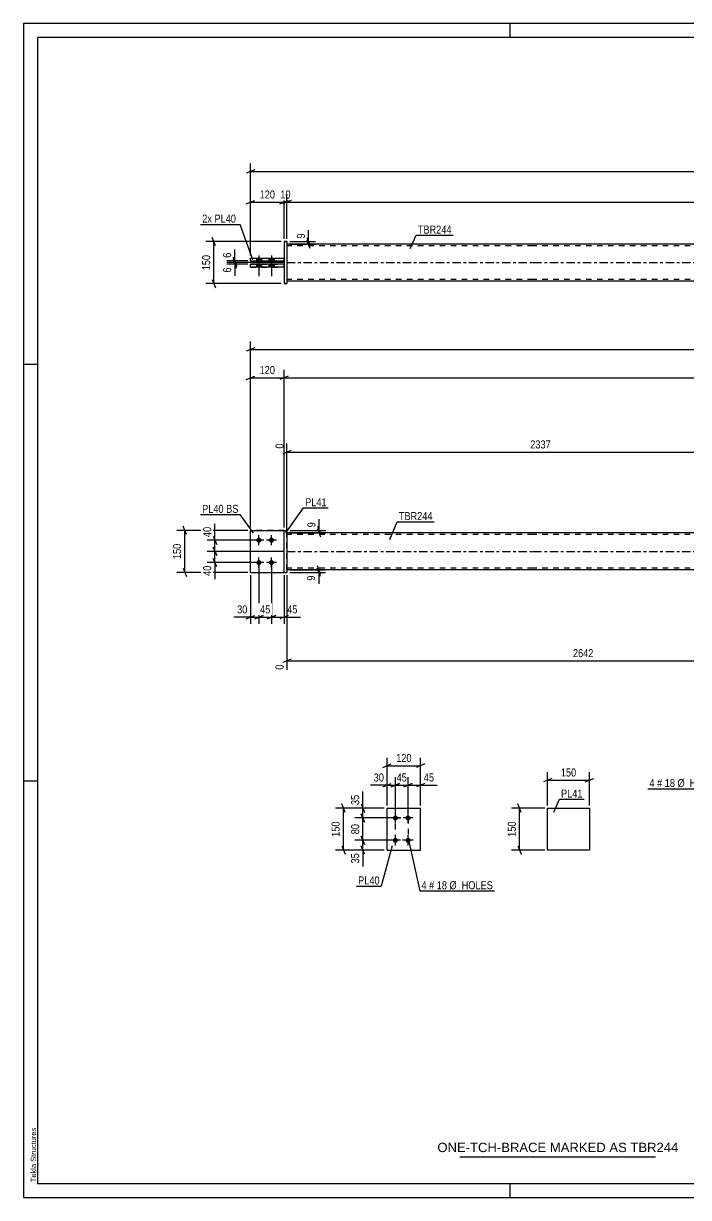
# Model space of a CAD drawing. Header units: millimetres. Extents: x 0 to 594, y 0 to 420.
# Drawn here: x 0 to 237.8, y 0 to 420 of the extents above; entities that cross this region are included whole.
import ezdxf

# ---------------------------------------------------------------- set-up
doc = ezdxf.new("R2010")
doc.units = ezdxf.units.MM
doc.linetypes.add('DXK_LINE_DOT2', pattern=[3.9198, 1.9599, -1.9599])
doc.linetypes.add('DXK_LINE_DOT3', pattern=[5.9187, 2.979, -0.9799, 0.9799, -0.9799])
doc.styles.add('Arial', font='ARIAL.TTF', dxfattribs={"height": 0.2})
doc.styles.add('Arial Narrow', font='ARIALN.TTF', dxfattribs={"height": 0.2})

# ---------------------------------------------------------------- blocks, each defined once
blk = doc.blocks.new('Unknown-581559406-1128')
at = {"color": 5, "linetype": 'Continuous'}
for p, q in [((594, 420), (0, 420)), ((0, 420), (0, 0)), ((174, 415), (174, 420)), ((589, 415), (5, 415)), ((5, 415), (5, 5)), ((5, 298), (0, 298)), ((5, 149), (0, 149)), ((5, 5), (589, 5)), ((174, 0), (174, 5)), ((0, 0), (594, 0))]:
    blk.add_line(p, q, dxfattribs=at)
at = {"color": 174, "linetype": 'Continuous', "style": 'Arial'}
blk.add_text('Tekla Structures', height=1.9102, rotation=90, dxfattribs=at).set_placement((4.5, 5.5))
blk = doc.blocks.new('Part-581559406-1555 - 1539')
at = {"color": 2, "linetype": 'Continuous'}
for p, q in [((130, 124.28), (130, 139.28)), ((130, 139.28), (142, 139.28)), ((142, 124.28), (142, 139.28)), ((130, 124.28), (130, 124.28)), ((130, 124.28), (142, 124.28)), ((142, 124.28), (142, 124.28))]:
    blk.add_line(p, q, dxfattribs=at)
at = {"color": 7, "linetype": 'DXK_LINE_DOT2'}
for p, q in [((130, 139.28), (142, 139.28)), ((130, 124.28), (130, 124.28)), ((130, 124.28), (142, 124.28)), ((142, 124.28), (142, 124.28))]:
    blk.add_line(p, q, dxfattribs=at)
blk = doc.blocks.new('Bolt-581559406-1560 - 1539')
at = {"linetype": 'Continuous'}
for points in [[(133, 134.88), (132.82, 134.9), (132.64, 134.96), (132.47, 135.05), (132.33, 135.18), (132.22, 135.33), (132.15, 135.5), (132.11, 135.69), (132.11, 135.88), (132.15, 136.06), (132.22, 136.23), (132.33, 136.38), (132.47, 136.51), (132.64, 136.6), (132.82, 136.66), (133, 136.68), (133.19, 136.66), (133.37, 136.6), (133.53, 136.51), (133.67, 136.38), (133.78, 136.23), (133.86, 136.06), (133.9, 135.88), (133.9, 135.69), (133.86, 135.5), (133.78, 135.33), (133.67, 135.18), (133.53, 135.05), (133.37, 134.96), (133.19, 134.9)], [(137.5, 134.88), (137.32, 134.9), (137.14, 134.96), (136.97, 135.05), (136.83, 135.18), (136.72, 135.33), (136.65, 135.5), (136.61, 135.69), (136.61, 135.88), (136.65, 136.06), (136.72, 136.23), (136.83, 136.38), (136.97, 136.51), (137.14, 136.6), (137.32, 136.66), (137.5, 136.68), (137.69, 136.66), (137.87, 136.6), (138.03, 136.51), (138.17, 136.38), (138.28, 136.23), (138.36, 136.06), (138.4, 135.88), (138.4, 135.69), (138.36, 135.5), (138.28, 135.33), (138.17, 135.18), (138.03, 135.05), (137.87, 134.96), (137.69, 134.9)], [(133, 126.88), (132.82, 126.9), (132.64, 126.96), (132.47, 127.05), (132.33, 127.18), (132.22, 127.33), (132.15, 127.5), (132.11, 127.69), (132.11, 127.88), (132.15, 128.06), (132.22, 128.23), (132.33, 128.38), (132.47, 128.51), (132.64, 128.6), (132.82, 128.66), (133, 128.68), (133.19, 128.66), (133.37, 128.6), (133.53, 128.51), (133.67, 128.38), (133.78, 128.23), (133.86, 128.06), (133.9, 127.88), (133.9, 127.69), (133.86, 127.5), (133.78, 127.33), (133.67, 127.18), (133.53, 127.05), (133.37, 126.96), (133.19, 126.9)], [(137.5, 126.88), (137.32, 126.9), (137.14, 126.96), (136.97, 127.05), (136.83, 127.18), (136.72, 127.33), (136.65, 127.5), (136.61, 127.69), (136.61, 127.88), (136.65, 128.06), (136.72, 128.23), (136.83, 128.38), (136.97, 128.51), (137.14, 128.6), (137.32, 128.66), (137.5, 128.68), (137.69, 128.66), (137.87, 128.6), (138.03, 128.51), (138.17, 128.38), (138.28, 128.23), (138.36, 128.06), (138.4, 127.88), (138.4, 127.69), (138.36, 127.5), (138.28, 127.33), (138.17, 127.18), (138.03, 127.05), (137.87, 126.96), (137.69, 126.9)]]:
    blk.add_hatch(color=1, dxfattribs=at).paths.add_polyline_path(points)
at = {"color": 1, "linetype": 'Continuous'}
for p, q in [((134.8, 135.78), (131.2, 135.78)), ((133, 133.98), (133, 137.58)), ((139.3, 135.78), (135.7, 135.78)), ((137.5, 133.98), (137.5, 137.58)), ((134.8, 127.78), (131.2, 127.78)), ((133, 125.98), (133, 129.58)), ((139.3, 127.78), (135.7, 127.78)), ((137.5, 125.98), (137.5, 129.58))]:
    blk.add_line(p, q, dxfattribs=at)
blk = doc.blocks.new('Bolt-581559406-1912 - 1907')
at = {"linetype": 'Continuous'}
for points in [[(84.17, 236.04), (84.36, 236.02), (84.54, 235.96), (84.7, 235.87), (84.84, 235.74), (84.95, 235.59), (85.03, 235.42), (85.06, 235.23), (85.06, 235.04), (85.03, 234.86), (84.95, 234.69), (84.84, 234.54), (84.7, 234.41), (84.54, 234.32), (84.36, 234.26), (84.17, 234.24), (83.98, 234.26), (83.8, 234.32), (83.64, 234.41), (83.5, 234.54), (83.39, 234.69), (83.31, 234.86), (83.27, 235.04), (83.27, 235.23), (83.31, 235.42), (83.39, 235.59), (83.5, 235.74), (83.64, 235.87), (83.8, 235.96), (83.98, 236.02)], [(88.67, 236.04), (88.86, 236.02), (89.04, 235.96), (89.2, 235.87), (89.34, 235.74), (89.45, 235.59), (89.53, 235.42), (89.56, 235.23), (89.56, 235.04), (89.53, 234.86), (89.45, 234.69), (89.34, 234.54), (89.2, 234.41), (89.04, 234.32), (88.86, 234.26), (88.67, 234.24), (88.48, 234.26), (88.3, 234.32), (88.14, 234.41), (88, 234.54), (87.89, 234.69), (87.81, 234.86), (87.77, 235.04), (87.77, 235.23), (87.81, 235.42), (87.89, 235.59), (88, 235.74), (88.14, 235.87), (88.3, 235.96), (88.48, 236.02)], [(84.17, 228.04), (84.36, 228.02), (84.54, 227.96), (84.7, 227.87), (84.84, 227.74), (84.95, 227.59), (85.03, 227.42), (85.06, 227.23), (85.06, 227.04), (85.03, 226.86), (84.95, 226.69), (84.84, 226.54), (84.7, 226.41), (84.54, 226.32), (84.36, 226.26), (84.17, 226.24), (83.98, 226.26), (83.8, 226.32), (83.64, 226.41), (83.5, 226.54), (83.39, 226.69), (83.31, 226.86), (83.27, 227.04), (83.27, 227.23), (83.31, 227.42), (83.39, 227.59), (83.5, 227.74), (83.64, 227.87), (83.8, 227.96), (83.98, 228.02)], [(88.67, 228.04), (88.86, 228.02), (89.04, 227.96), (89.2, 227.87), (89.34, 227.74), (89.45, 227.59), (89.53, 227.42), (89.56, 227.23), (89.56, 227.04), (89.53, 226.86), (89.45, 226.69), (89.34, 226.54), (89.2, 226.41), (89.04, 226.32), (88.86, 226.26), (88.67, 226.24), (88.48, 226.26), (88.3, 226.32), (88.14, 226.41), (88, 226.54), (87.89, 226.69), (87.81, 226.86), (87.77, 227.04), (87.77, 227.23), (87.81, 227.42), (87.89, 227.59), (88, 227.74), (88.14, 227.87), (88.3, 227.96), (88.48, 228.02)]]:
    blk.add_hatch(color=1, dxfattribs=at).paths.add_polyline_path(points)
at = {"color": 1, "linetype": 'Continuous'}
for p, q in [((84.17, 233.34), (84.17, 236.94)), ((88.67, 233.34), (88.67, 236.94)), ((85.97, 235.14), (82.37, 235.14)), ((90.47, 235.14), (86.87, 235.14)), ((85.97, 227.14), (82.37, 227.14)), ((84.17, 225.34), (84.17, 228.94)), ((90.47, 227.14), (86.87, 227.14)), ((88.67, 225.34), (88.67, 228.94))]:
    blk.add_line(p, q, dxfattribs=at)
blk = doc.blocks.new('Part-581559406-1923 - 1907')
at = {"color": 2, "linetype": 'Continuous'}
for p, q in [((93.17, 238.64), (94.17, 238.64)), ((93.17, 223.64), (93.17, 238.64)), ((94.17, 238.64), (94.17, 238.64)), ((94.17, 238.64), (94.17, 223.64)), ((93.17, 223.64), (94.17, 223.64))]:
    blk.add_line(p, q, dxfattribs=at)
at = {"color": 7, "linetype": 'DXK_LINE_DOT2'}
for p, q in [((93.17, 238.64), (94.17, 238.64)), ((93.17, 223.64), (94.17, 223.64))]:
    blk.add_line(p, q, dxfattribs=at)
blk = doc.blocks.new('Part-581559406-1928 - 1907')
at = {"color": 7, "linetype": 'DXK_LINE_DOT2'}
for p, q in [((81.17, 223.64), (81.17, 238.64)), ((81.17, 238.64), (93.17, 238.64)), ((93.17, 238.64), (81.17, 238.64)), ((93.17, 223.64), (93.17, 238.64)), ((81.17, 223.64), (81.17, 223.64)), ((81.17, 223.64), (93.17, 223.64)), ((81.17, 223.64), (93.17, 223.64)), ((93.17, 223.64), (93.17, 223.64))]:
    blk.add_line(p, q, dxfattribs=at)
blk = doc.blocks.new('Part-581559406-1933 - 1907')
at = {"color": 2, "linetype": 'Continuous'}
for p, q in [((81.17, 223.64), (81.17, 238.64)), ((81.17, 238.64), (93.17, 238.64)), ((81.17, 223.64), (81.17, 223.64)), ((81.17, 223.64), (93.17, 223.64))]:
    blk.add_line(p, q, dxfattribs=at)
at = {"color": 7, "linetype": 'DXK_LINE_DOT2'}
for p, q in [((93.17, 238.64), (81.17, 238.64)), ((93.17, 223.64), (93.17, 238.64)), ((81.17, 223.64), (93.17, 223.64)), ((93.17, 223.64), (93.17, 223.64))]:
    blk.add_line(p, q, dxfattribs=at)
blk = doc.blocks.new('Part-581559406-1943 - 1907')
at = {"linetype": 'Continuous'}
blk.add_hatch(color=2, dxfattribs=at).paths.add_polyline_path([(496.4, 224.54), (495.6, 225.94), (497.2, 225.94)])
at = {"color": 2, "linetype": 'Continuous'}
for p, q in [((182.17, 237.74), (94.17, 237.74)), ((438.3, 237.74), (182.27, 237.74)), ((526.4, 237.74), (438.4, 237.74)), ((182.17, 224.54), (94.17, 224.54)), ((438.3, 224.54), (182.27, 224.54)), ((526.4, 224.54), (438.4, 224.54)), ((496.4, 224.54), (495.6, 225.94)), ((495.6, 225.94), (497.2, 225.94)), ((497.2, 225.94), (496.4, 224.54))]:
    blk.add_line(p, q, dxfattribs=at)
at = {"color": 7, "linetype": 'DXK_LINE_DOT2'}
for p, q in [((94.17, 224.54), (94.17, 237.74)), ((182.17, 237.14), (94.17, 237.14)), ((438.3, 237.14), (182.27, 237.14)), ((281.67, 237.74), (281.67, 237.14)), ((317, 237.74), (317, 237.14)), ((526.4, 237.14), (438.4, 237.14)), ((526.4, 237.74), (526.4, 224.54)), ((182.17, 225.14), (94.17, 225.14)), ((438.3, 225.14), (182.27, 225.14)), ((303.57, 224.54), (303.57, 225.14)), ((338.89, 224.54), (338.89, 225.14)), ((526.4, 225.14), (438.4, 225.14))]:
    blk.add_line(p, q, dxfattribs=at)
at = {"color": 7, "linetype": 'DXK_LINE_DOT3'}
for p, q in [((94.17, 231.14), (182.17, 231.14)), ((182.27, 231.14), (438.3, 231.14)), ((438.4, 231.14), (526.4, 231.14))]:
    blk.add_line(p, q, dxfattribs=at)
at = {"color": 2, "linetype": 'Continuous'}
blk.add_circle((496.4, 225.44), 1, dxfattribs=at)
blk = doc.blocks.new('Bolt-581559406-2355 - 2348')
at = {"linetype": 'Continuous'}
for points in [[(83.27, 335.05), (85.07, 335.05), (85.07, 336.05), (83.27, 336.05)], [(83.27, 335.05), (85.07, 335.05), (85.07, 336.05), (83.27, 336.05)], [(87.77, 335.05), (89.57, 335.05), (89.57, 336.05), (87.77, 336.05)], [(87.77, 335.05), (89.57, 335.05), (89.57, 336.05), (87.77, 336.05)], [(83.27, 332.85), (85.07, 332.85), (85.07, 333.85), (83.27, 333.85)], [(83.27, 332.85), (85.07, 332.85), (85.07, 333.85), (83.27, 333.85)], [(87.77, 332.85), (89.57, 332.85), (89.57, 333.85), (87.77, 333.85)], [(87.77, 332.85), (89.57, 332.85), (89.57, 333.85), (87.77, 333.85)]]:
    blk.add_hatch(color=1, dxfattribs=at).paths.add_polyline_path(points)
at = {"color": 1, "linetype": 'Continuous'}
for p, q in [((83.27, 336.05), (83.27, 335.05)), ((83.27, 336.05), (83.27, 335.05)), ((84.17, 337.05), (84.17, 329.55)), ((84.17, 337.05), (84.17, 329.55)), ((85.07, 336.05), (85.07, 335.05)), ((85.07, 336.05), (85.07, 335.05)), ((87.77, 336.05), (87.77, 335.05)), ((87.77, 336.05), (87.77, 335.05)), ((88.67, 337.05), (88.67, 329.55)), ((88.67, 337.05), (88.67, 329.55)), ((89.57, 336.05), (89.57, 335.05)), ((89.57, 336.05), (89.57, 335.05)), ((83.27, 333.85), (83.27, 332.85)), ((83.27, 333.85), (83.27, 332.85)), ((85.07, 333.85), (85.07, 332.85)), ((85.07, 333.85), (85.07, 332.85)), ((87.77, 333.85), (87.77, 332.85)), ((87.77, 333.85), (87.77, 332.85)), ((89.57, 333.85), (89.57, 332.85)), ((89.57, 333.85), (89.57, 332.85))]:
    blk.add_line(p, q, dxfattribs=at)
blk = doc.blocks.new('Part-581559406-2362 - 2348')
at = {"color": 2, "linetype": 'Continuous'}
for p, q in [((81.17, 335.05), (81.17, 336.05)), ((81.17, 336.05), (93.17, 336.05)), ((93.17, 335.05), (93.17, 336.05)), ((81.17, 335.05), (81.17, 335.05)), ((81.17, 335.05), (93.17, 335.05)), ((93.17, 335.05), (93.17, 335.05))]:
    blk.add_line(p, q, dxfattribs=at)
at = {"color": 7, "linetype": 'DXK_LINE_DOT2'}
for p, q in [((81.17, 336.05), (81.17, 336.05)), ((81.17, 336.05), (93.17, 336.05)), ((93.17, 336.05), (93.17, 336.05)), ((81.17, 335.05), (93.17, 335.05))]:
    blk.add_line(p, q, dxfattribs=at)
blk = doc.blocks.new('Part-581559406-2357 - 2348')
at = {"color": 2, "linetype": 'Continuous'}
for p, q in [((93.17, 341.95), (94.17, 341.95)), ((93.17, 341.95), (93.17, 326.95)), ((94.17, 341.95), (94.17, 341.95)), ((94.17, 341.95), (94.17, 326.95)), ((94.17, 326.95), (93.17, 326.95)), ((93.17, 326.95), (93.17, 326.95))]:
    blk.add_line(p, q, dxfattribs=at)
at = {"color": 7, "linetype": 'DXK_LINE_DOT2'}
for p, q in [((94.17, 341.95), (93.17, 341.95)), ((94.17, 341.95), (94.17, 341.95)), ((93.17, 326.95), (94.17, 326.95))]:
    blk.add_line(p, q, dxfattribs=at)
blk = doc.blocks.new('Part-581559406-2367 - 2348')
at = {"color": 2, "linetype": 'Continuous'}
for p, q in [((81.17, 332.85), (81.17, 333.85)), ((93.17, 333.85), (81.17, 333.85)), ((81.17, 332.85), (81.17, 332.85)), ((93.17, 332.85), (81.17, 332.85)), ((93.17, 332.85), (93.17, 333.85)), ((93.17, 332.85), (93.17, 332.85))]:
    blk.add_line(p, q, dxfattribs=at)
at = {"color": 7, "linetype": 'DXK_LINE_DOT2'}
for p, q in [((81.17, 333.85), (93.17, 333.85)), ((81.17, 332.85), (93.17, 332.85))]:
    blk.add_line(p, q, dxfattribs=at)
blk = doc.blocks.new('Part-581559406-2387 - 2348')
at = {"linetype": 'Continuous'}
blk.add_hatch(color=2, dxfattribs=at).paths.add_polyline_path([(496.4, 334.45), (495.6, 335.85), (497.2, 335.85)])
at = {"color": 2, "linetype": 'Continuous'}
for p, q in [((182.17, 341.05), (94.17, 341.05)), ((438.3, 341.05), (182.27, 341.05)), ((526.4, 341.05), (438.4, 341.05)), ((281.67, 335.15), (317, 335.15)), ((281.67, 335.15), (281.67, 335.05)), ((281.67, 333.85), (281.67, 333.75)), ((281.67, 333.75), (281.67, 333.75)), ((317, 333.75), (281.67, 333.75)), ((303.57, 335.15), (303.57, 335.05)), ((303.57, 333.75), (303.57, 333.85)), ((317, 335.15), (317, 333.75)), ((496.4, 334.45), (495.6, 335.85)), ((495.6, 335.85), (497.2, 335.85)), ((497.2, 335.85), (496.4, 334.45)), ((182.17, 327.85), (94.17, 327.85)), ((438.3, 327.85), (182.27, 327.85)), ((526.4, 327.85), (438.4, 327.85))]:
    blk.add_line(p, q, dxfattribs=at)
at = {"color": 7, "linetype": 'DXK_LINE_DOT2'}
for p, q in [((94.17, 341.05), (94.17, 327.85)), ((182.17, 340.45), (94.17, 340.45)), ((438.3, 340.45), (182.27, 340.45)), ((526.4, 340.45), (438.4, 340.45)), ((526.4, 327.85), (526.4, 341.05)), ((281.67, 335.15), (317, 335.15)), ((281.67, 333.75), (281.67, 335.05)), ((281.67, 333.75), (317, 333.75)), ((303.57, 335.15), (303.57, 335.15)), ((303.57, 335.15), (303.57, 335.15)), ((303.57, 335.15), (338.89, 335.15)), ((303.57, 335.15), (338.89, 335.15)), ((303.57, 335.05), (303.57, 333.75)), ((338.89, 333.75), (303.57, 333.75)), ((303.57, 333.75), (303.57, 333.75)), ((303.57, 333.75), (338.89, 333.75)), ((338.89, 335.15), (338.89, 333.75)), ((182.17, 328.45), (94.17, 328.45)), ((438.3, 328.45), (182.27, 328.45)), ((526.4, 328.45), (438.4, 328.45))]:
    blk.add_line(p, q, dxfattribs=at)
at = {"color": 7, "linetype": 'DXK_LINE_DOT3'}
for p, q in [((94.17, 334.45), (182.17, 334.45)), ((182.27, 334.45), (438.3, 334.45)), ((438.4, 334.45), (526.4, 334.45))]:
    blk.add_line(p, q, dxfattribs=at)
at = {"color": 2, "linetype": 'Continuous'}
blk.add_circle((496.4, 335.35), 1, dxfattribs=at)
blk = doc.blocks.new('Part-581559406-1515 - 1499')
at = {"color": 2, "linetype": 'Continuous'}
for p, q in [((187.37, 139.28), (202.37, 139.28)), ((187.37, 124.28), (187.37, 139.28)), ((202.37, 139.28), (202.37, 124.28)), ((202.37, 124.28), (187.37, 124.28))]:
    blk.add_line(p, q, dxfattribs=at)
blk = doc.blocks.new('Rectangle-581559406-1675 - 1539')
at = {"color": 1, "linetype": 'DXK_LINE_DOT2'}
blk.add_lwpolyline([(133, 135.78), (137.5, 135.78), (137.5, 127.78), (133, 127.78), (133, 135.78)], close=True, dxfattribs=at)
blk = doc.blocks.new('StraightDimension-581559406-1562 - 1539')
at = {"color": 7, "linetype": 'Continuous'}
for p, q in [((130, 140.28), (130, 157.34)), ((142, 140.28), (142, 157.34)), ((128.5, 153.89), (131.5, 155.09)), ((130, 154.49), (142, 154.49)), ((143.5, 155.09), (140.5, 153.89))]:
    blk.add_line(p, q, dxfattribs=at)
at = {"color": 0}
blk.add_wipeout([(139.34, 155.24), (139.34, 159.44), (132.66, 159.44), (132.66, 155.24)], dxfattribs=at)
at = {"color": 3, "style": 'Arial Narrow'}
blk.add_text('120', height=2.863, dxfattribs=at).set_placement((133.26, 155.84))
blk = doc.blocks.new('StraightDimension-581559406-1662 - 1539')
at = {"color": 7, "linetype": 'Continuous'}
for p, q in [((132, 127.78), (118.52, 127.78)), ((120.77, 129.28), (121.97, 126.28)), ((121.37, 124.28), (121.37, 127.78)), ((129, 124.28), (118.52, 124.28)), ((121.97, 122.78), (120.77, 125.78))]:
    blk.add_line(p, q, dxfattribs=at)
at = {"color": 0}
blk.add_wipeout([(120.62, 123.76), (116.42, 123.76), (116.42, 118.9), (120.62, 118.9)], dxfattribs=at)
at = {"color": 7, "linetype": 'Continuous'}
blk.add_line((121.37, 124.28), (121.37, 118.38), dxfattribs=at)
blk.add_line((121.37, 124.28), (121.37, 118.38), dxfattribs=at)
at = {"color": 3, "style": 'Arial Narrow'}
blk.add_text('35', height=2.863, rotation=90.0002, dxfattribs=at).set_placement((120.02, 119.5))
blk = doc.blocks.new('StraightDimension-581559406-1598 - 1539')
at = {"color": 7, "linetype": 'Continuous'}
for p, q in [((131.5, 146.89), (134.5, 148.09)), ((133, 136.78), (133, 150.34)), ((133, 147.49), (137.5, 147.49)), ((139, 148.09), (136, 146.89)), ((137.5, 136.78), (137.5, 150.34))]:
    blk.add_line(p, q, dxfattribs=at)
at = {"color": 0}
blk.add_wipeout([(137.68, 148.24), (137.68, 152.44), (132.82, 152.44), (132.82, 148.24)], dxfattribs=at)
at = {"color": 3, "style": 'Arial Narrow'}
blk.add_text('45', height=2.863, dxfattribs=at).set_placement((133.42, 148.84))
blk = doc.blocks.new('StraightDimension-581559406-1582 - 1539')
at = {"color": 7, "linetype": 'Continuous'}
for p, q in [((136, 146.89), (139, 148.09)), ((137.5, 136.78), (137.5, 150.34)), ((137.5, 147.49), (142, 147.49)), ((143.5, 148.09), (140.5, 146.89)), ((142, 140.28), (142, 150.34))]:
    blk.add_line(p, q, dxfattribs=at)
at = {"color": 0}
blk.add_wipeout([(147.38, 148.24), (147.38, 152.44), (142.53, 152.44), (142.53, 148.24)], dxfattribs=at)
at = {"color": 7, "linetype": 'Continuous'}
blk.add_line((142, 147.49), (147.91, 147.49), dxfattribs=at)
blk.add_line((142, 147.49), (147.91, 147.49), dxfattribs=at)
at = {"color": 3, "style": 'Arial Narrow'}
blk.add_text('45', height=2.863, dxfattribs=at).set_placement((143.13, 148.84))
blk = doc.blocks.new('StraightDimension-581559406-1608 - 1539')
at = {"color": 7, "linetype": 'Continuous'}
for p, q in [((128.5, 146.89), (131.5, 148.09)), ((130, 140.28), (130, 150.34)), ((130, 147.49), (133, 147.49)), ((134.5, 148.09), (131.5, 146.89)), ((133, 136.78), (133, 150.34))]:
    blk.add_line(p, q, dxfattribs=at)
at = {"color": 0}
blk.add_wipeout([(129.48, 148.24), (129.48, 152.44), (124.62, 152.44), (124.62, 148.24)], dxfattribs=at)
at = {"color": 7, "linetype": 'Continuous'}
blk.add_line((130, 147.49), (124.1, 147.49), dxfattribs=at)
blk.add_line((130, 147.49), (124.1, 147.49), dxfattribs=at)
at = {"color": 3, "style": 'Arial Narrow'}
blk.add_text('30', height=2.863, dxfattribs=at).set_placement((125.22, 148.84))
blk = doc.blocks.new('StraightDimension-581559406-1622 - 1539')
at = {"color": 7, "linetype": 'Continuous'}
for p, q in [((129, 139.28), (111.52, 139.28)), ((114.97, 137.78), (113.77, 140.78)), ((114.37, 124.28), (114.37, 139.28)), ((129, 124.28), (111.52, 124.28)), ((113.77, 125.78), (114.97, 122.78))]:
    blk.add_line(p, q, dxfattribs=at)
at = {"color": 0}
blk.add_wipeout([(113.62, 135.12), (109.42, 135.12), (109.42, 128.44), (113.62, 128.44)], dxfattribs=at)
at = {"color": 3, "style": 'Arial Narrow'}
blk.add_text('150', height=2.863, rotation=90.0002, dxfattribs=at).set_placement((113.02, 129.04))
blk = doc.blocks.new('StraightDimension-581559406-1639 - 1539')
at = {"color": 7, "linetype": 'Continuous'}
for p, q in [((129, 139.28), (118.52, 139.28)), ((120.77, 140.78), (121.97, 137.78)), ((121.37, 135.78), (121.37, 139.28)), ((132, 135.78), (118.52, 135.78)), ((121.97, 134.28), (120.77, 137.28))]:
    blk.add_line(p, q, dxfattribs=at)
at = {"color": 0}
blk.add_wipeout([(120.62, 144.66), (116.42, 144.66), (116.42, 139.81), (120.62, 139.81)], dxfattribs=at)
at = {"color": 7, "linetype": 'Continuous'}
blk.add_line((121.37, 139.28), (121.37, 145.19), dxfattribs=at)
blk.add_line((121.37, 139.28), (121.37, 145.19), dxfattribs=at)
at = {"color": 3, "style": 'Arial Narrow'}
blk.add_text('35', height=2.863, rotation=90.0002, dxfattribs=at).set_placement((120.02, 140.41))
blk = doc.blocks.new('StraightDimension-581559406-1652 - 1539')
at = {"color": 7, "linetype": 'Continuous'}
for p, q in [((132, 135.78), (118.52, 135.78)), ((120.77, 137.28), (121.97, 134.28)), ((121.37, 127.78), (121.37, 135.78)), ((132, 127.78), (118.52, 127.78)), ((121.97, 126.28), (120.77, 129.28))]:
    blk.add_line(p, q, dxfattribs=at)
at = {"color": 0}
blk.add_wipeout([(120.62, 134.21), (116.42, 134.21), (116.42, 129.35), (120.62, 129.35)], dxfattribs=at)
at = {"color": 3, "style": 'Arial Narrow'}
blk.add_text('80', height=2.863, rotation=90.0002, dxfattribs=at).set_placement((120.02, 129.95))
blk = doc.blocks.new('StraightDimension-581559406-2163 - 1907')
at = {"color": 7, "linetype": 'Continuous'}
for p, q in [((105.13, 240.14), (106.33, 237.14)), ((95.17, 238.64), (108.13, 238.64)), ((95.17, 237.74), (108.13, 237.74)), ((106.33, 236.24), (105.13, 239.24)), ((105.73, 237.74), (105.73, 238.64))]:
    blk.add_line(p, q, dxfattribs=at)
at = {"color": 0}
blk.add_wipeout([(104.98, 242.19), (100.78, 242.19), (100.78, 239.16), (104.98, 239.16)], dxfattribs=at)
at = {"color": 7, "linetype": 'Continuous'}
blk.add_line((105.73, 238.64), (105.73, 242.72), dxfattribs=at)
blk.add_line((105.73, 238.64), (105.73, 242.72), dxfattribs=at)
at = {"color": 3, "style": 'Arial Narrow'}
blk.add_text('9', height=2.86, rotation=90.0002, dxfattribs=at).set_placement((104.38, 239.76))
blk = doc.blocks.new('StraightDimension-581559406-2239 - 1907')
at = {"color": 7, "linetype": 'Continuous'}
for p, q in [((88.67, 226.14), (88.67, 205.22)), ((93.17, 222.64), (93.17, 205.22)), ((87.17, 207.02), (90.17, 208.22)), ((88.67, 207.62), (93.17, 207.62)), ((94.67, 208.22), (91.67, 207.02))]:
    blk.add_line(p, q, dxfattribs=at)
at = {"color": 0}
blk.add_wipeout([(98.55, 208.37), (98.55, 212.57), (93.69, 212.57), (93.69, 208.37)], dxfattribs=at)
at = {"color": 7, "linetype": 'Continuous'}
blk.add_line((93.17, 207.62), (99.08, 207.62), dxfattribs=at)
blk.add_line((93.17, 207.62), (99.08, 207.62), dxfattribs=at)
at = {"color": 3, "style": 'Arial Narrow'}
blk.add_text('45', height=2.863, dxfattribs=at).set_placement((94.29, 208.97))
blk = doc.blocks.new('StraightDimension-581559406-2253 - 1907')
at = {"color": 7, "linetype": 'Continuous'}
for p, q in [((275.55, 247.51), (275.55, 275.24)), ((94.17, 238.74), (94.17, 269.76)), ((95.67, 267.23), (92.67, 266.03)), ((94.17, 266.63), (275.55, 266.63)), ((274.05, 266.03), (277.05, 267.23))]:
    blk.add_line(p, q, dxfattribs=at)
at = {"color": 0, "linetype": 'Continuous'}
for points in [[(274.95, 275.84), (270.75, 275.84), (270.75, 267.33), (274.95, 267.33)], [(93.57, 270.36), (89.37, 270.36), (89.37, 267.33), (93.57, 267.33)]]:
    blk.add_wipeout(points, dxfattribs=at)
at = {"color": 0}
blk.add_wipeout([(189.12, 267.38), (189.12, 271.58), (180.6, 271.58), (180.6, 267.38)], dxfattribs=at)
at = {"color": 3, "linetype": 'Continuous', "style": 'Arial Narrow'}
for s, height, p in [('2337', 2.863, (274.35, 267.93)), ('0', 2.86, (92.97, 267.93))]:
    blk.add_text(s, height=height, rotation=90.0002, dxfattribs=at).set_placement(p)
at = {"color": 3, "style": 'Arial Narrow'}
blk.add_text('2337', height=2.863, dxfattribs=at).set_placement((181.2, 267.98))
blk = doc.blocks.new('StraightDimension-581559406-1990 - 1907')
at = {"color": 7, "linetype": 'Continuous'}
for p, q in [((93.17, 239.64), (93.17, 296.07)), ((526.4, 239.64), (526.4, 296.07)), ((94.67, 293.82), (91.67, 292.62)), ((93.17, 293.22), (526.4, 293.22)), ((524.9, 292.62), (527.9, 293.82))]:
    blk.add_line(p, q, dxfattribs=at)
at = {"color": 0}
blk.add_wipeout([(314.04, 293.97), (314.04, 298.17), (305.53, 298.17), (305.53, 293.97)], dxfattribs=at)
at = {"color": 3, "style": 'Arial Narrow'}
blk.add_text('4874', height=2.863, dxfattribs=at).set_placement((306.13, 294.57))
blk = doc.blocks.new('StraightDimension-581559406-2001 - 1907')
at = {"color": 7, "linetype": 'Continuous'}
for p, q in [((81.17, 239.64), (81.17, 296.07)), ((93.17, 239.64), (93.17, 296.07)), ((79.67, 292.62), (82.67, 293.82)), ((81.17, 293.22), (93.17, 293.22)), ((94.67, 293.82), (91.67, 292.62))]:
    blk.add_line(p, q, dxfattribs=at)
at = {"color": 0}
blk.add_wipeout([(90.51, 293.97), (90.51, 298.17), (83.83, 298.17), (83.83, 293.97)], dxfattribs=at)
at = {"color": 3, "style": 'Arial Narrow'}
blk.add_text('120', height=2.863, dxfattribs=at).set_placement((84.43, 294.57))
blk = doc.blocks.new('StraightDimension-581559406-2073 - 1907')
at = {"color": 7, "linetype": 'Continuous'}
for p, q in [((58.27, 237.14), (57.07, 240.14)), ((80.17, 238.64), (54.82, 238.64)), ((57.67, 223.64), (57.67, 238.64)), ((80.17, 223.64), (54.82, 223.64)), ((57.07, 225.14), (58.27, 222.14))]:
    blk.add_line(p, q, dxfattribs=at)
at = {"color": 0}
blk.add_wipeout([(56.92, 234.48), (52.72, 234.48), (52.72, 227.8), (56.92, 227.8)], dxfattribs=at)
at = {"color": 3, "style": 'Arial Narrow'}
blk.add_text('150', height=2.863, rotation=90.0002, dxfattribs=at).set_placement((56.32, 228.4))
blk = doc.blocks.new('StraightDimension-581559406-2215 - 1907')
at = {"color": 7, "linetype": 'Continuous'}
for p, q in [((94.17, 222.64), (94.17, 188.83)), ((306.04, 222.77), (306.04, 183.35)), ((95.67, 192.56), (92.67, 191.36)), ((94.17, 191.96), (306.04, 191.96)), ((304.54, 191.36), (307.54, 192.56))]:
    blk.add_line(p, q, dxfattribs=at)
at = {"color": 0}
blk.add_wipeout([(204.36, 192.71), (204.36, 196.91), (195.85, 196.91), (195.85, 192.71)], dxfattribs=at)
at = {"color": 0, "linetype": 'Continuous'}
for points in [[(93.57, 191.26), (89.37, 191.26), (89.37, 188.23), (93.57, 188.23)], [(305.44, 191.26), (301.24, 191.26), (301.24, 182.75), (305.44, 182.75)]]:
    blk.add_wipeout(points, dxfattribs=at)
at = {"color": 3, "style": 'Arial Narrow'}
blk.add_text('2642', height=2.863, dxfattribs=at).set_placement((196.45, 193.31))
at = {"color": 3, "linetype": 'Continuous', "style": 'Arial Narrow'}
for s, height, p in [('0', 2.86, (92.97, 188.83)), ('2642', 2.863, (304.84, 183.35))]:
    blk.add_text(s, height=height, rotation=90.0002, dxfattribs=at).set_placement(p)
blk = doc.blocks.new('StraightDimension-581559406-2304 - 1907')
at = {"color": 7, "linetype": 'Continuous'}
for p, q in [((82.67, 303.99), (79.67, 302.79)), ((81.17, 239.64), (81.17, 306.24)), ((81.17, 303.39), (539.4, 303.39)), ((537.9, 302.79), (540.9, 303.99)), ((539.4, 239.64), (539.4, 306.24))]:
    blk.add_line(p, q, dxfattribs=at)
at = {"color": 0}
blk.add_wipeout([(314.54, 304.14), (314.54, 308.34), (306.03, 308.34), (306.03, 304.14)], dxfattribs=at)
at = {"color": 3, "style": 'Arial Narrow'}
blk.add_text('5124', height=2.863, dxfattribs=at).set_placement((306.63, 304.74))
blk = doc.blocks.new('StraightDimension-581559406-2136 - 1907')
at = {"color": 7, "linetype": 'Continuous'}
for p, q in [((67.87, 236.64), (69.07, 233.64)), ((83.17, 235.14), (65.62, 235.14)), ((93.17, 231.14), (65.62, 231.14)), ((69.07, 229.64), (67.87, 232.64)), ((68.47, 231.14), (68.47, 235.14))]:
    blk.add_line(p, q, dxfattribs=at)
at = {"color": 0}
blk.add_wipeout([(67.72, 240.52), (63.52, 240.52), (63.52, 235.66), (67.72, 235.66)], dxfattribs=at)
at = {"color": 7, "linetype": 'Continuous'}
blk.add_line((68.47, 235.14), (68.47, 241.04), dxfattribs=at)
blk.add_line((68.47, 235.14), (68.47, 241.04), dxfattribs=at)
at = {"color": 3, "style": 'Arial Narrow'}
blk.add_text('40', height=2.863, rotation=90.0002, dxfattribs=at).set_placement((67.12, 236.26))
blk = doc.blocks.new('StraightDimension-581559406-2149 - 1907')
at = {"color": 7, "linetype": 'Continuous'}
for p, q in [((93.17, 231.14), (65.62, 231.14)), ((67.87, 232.64), (69.07, 229.64)), ((68.47, 227.14), (68.47, 231.14)), ((83.17, 227.14), (65.62, 227.14)), ((69.07, 225.64), (67.87, 228.64))]:
    blk.add_line(p, q, dxfattribs=at)
at = {"color": 0}
blk.add_wipeout([(67.72, 226.61), (63.52, 226.61), (63.52, 221.76), (67.72, 221.76)], dxfattribs=at)
at = {"color": 7, "linetype": 'Continuous'}
blk.add_line((68.47, 227.14), (68.47, 221.23), dxfattribs=at)
blk.add_line((68.47, 227.14), (68.47, 221.23), dxfattribs=at)
at = {"color": 3, "style": 'Arial Narrow'}
blk.add_text('40', height=2.863, rotation=90.0002, dxfattribs=at).set_placement((67.12, 222.36))
blk = doc.blocks.new('StraightDimension-581559406-2172 - 1907')
at = {"color": 7, "linetype": 'Continuous'}
for p, q in [((95.17, 224.54), (107.97, 224.54)), ((95.17, 223.64), (107.97, 223.64)), ((104.97, 226.04), (106.17, 223.04)), ((106.17, 222.14), (104.97, 225.14)), ((105.57, 223.64), (105.57, 224.54))]:
    blk.add_line(p, q, dxfattribs=at)
at = {"color": 0}
blk.add_wipeout([(104.82, 223.11), (100.62, 223.11), (100.62, 220.08), (104.82, 220.08)], dxfattribs=at)
at = {"color": 7, "linetype": 'Continuous'}
blk.add_line((105.57, 223.64), (105.57, 219.56), dxfattribs=at)
blk.add_line((105.57, 223.64), (105.57, 219.56), dxfattribs=at)
at = {"color": 3, "style": 'Arial Narrow'}
blk.add_text('9', height=2.86, rotation=90.0002, dxfattribs=at).set_placement((104.22, 220.68))
blk = doc.blocks.new('StraightDimension-581559406-2222 - 1907')
at = {"color": 7, "linetype": 'Continuous'}
for p, q in [((81.17, 222.64), (81.17, 205.22)), ((84.17, 226.14), (84.17, 205.22)), ((79.67, 207.02), (82.67, 208.22)), ((81.17, 207.62), (84.17, 207.62)), ((85.67, 208.22), (82.67, 207.02))]:
    blk.add_line(p, q, dxfattribs=at)
at = {"color": 0}
blk.add_wipeout([(80.64, 208.37), (80.64, 212.57), (75.79, 212.57), (75.79, 208.37)], dxfattribs=at)
at = {"color": 7, "linetype": 'Continuous'}
blk.add_line((81.17, 207.62), (75.26, 207.62), dxfattribs=at)
blk.add_line((81.17, 207.62), (75.26, 207.62), dxfattribs=at)
at = {"color": 3, "style": 'Arial Narrow'}
blk.add_text('30', height=2.863, dxfattribs=at).set_placement((76.39, 208.97))
blk = doc.blocks.new('StraightDimension-581559406-2232 - 1907')
at = {"color": 7, "linetype": 'Continuous'}
for p, q in [((84.17, 226.14), (84.17, 205.22)), ((88.67, 226.14), (88.67, 205.22)), ((82.67, 207.02), (85.67, 208.22)), ((84.17, 207.62), (88.67, 207.62)), ((90.17, 208.22), (87.17, 207.02))]:
    blk.add_line(p, q, dxfattribs=at)
at = {"color": 0}
blk.add_wipeout([(88.85, 208.37), (88.85, 212.57), (83.99, 212.57), (83.99, 208.37)], dxfattribs=at)
at = {"color": 3, "style": 'Arial Narrow'}
blk.add_text('45', height=2.863, dxfattribs=at).set_placement((84.59, 208.97))
blk = doc.blocks.new('StraightDimension-581559406-2419 - 2348')
at = {"color": 7, "linetype": 'Continuous'}
for p, q in [((81.17, 337.05), (81.17, 358.89)), ((93.17, 342.95), (93.17, 358.89)), ((79.67, 355.44), (82.67, 356.64)), ((81.17, 356.04), (93.17, 356.04)), ((94.67, 356.64), (91.67, 355.44))]:
    blk.add_line(p, q, dxfattribs=at)
at = {"color": 0}
blk.add_wipeout([(90.51, 356.79), (90.51, 360.99), (83.83, 360.99), (83.83, 356.79)], dxfattribs=at)
at = {"color": 3, "style": 'Arial Narrow'}
blk.add_text('120', height=2.863, dxfattribs=at).set_placement((84.43, 357.39))
blk = doc.blocks.new('StraightDimension-581559406-2398 - 2348')
at = {"color": 7, "linetype": 'Continuous'}
for p, q in [((81.17, 337.05), (81.17, 369.9)), ((539.4, 337.05), (539.4, 369.9)), ((82.67, 367.65), (79.67, 366.45)), ((81.17, 367.05), (539.4, 367.05)), ((537.9, 366.45), (540.9, 367.65))]:
    blk.add_line(p, q, dxfattribs=at)
at = {"color": 0}
blk.add_wipeout([(314.54, 367.8), (314.54, 372), (306.03, 372), (306.03, 367.8)], dxfattribs=at)
at = {"color": 3, "style": 'Arial Narrow'}
blk.add_text('5124', height=2.863, dxfattribs=at).set_placement((306.63, 368.4))
blk = doc.blocks.new('StraightDimension-581559406-2409 - 2348')
at = {"color": 7, "linetype": 'Continuous'}
for p, q in [((93.17, 342.95), (93.17, 358.89)), ((94.17, 342.95), (94.17, 358.89)), ((91.67, 355.44), (94.67, 356.64)), ((95.67, 356.64), (92.67, 355.44)), ((93.17, 356.04), (94.17, 356.04))]:
    blk.add_line(p, q, dxfattribs=at)
at = {"color": 0}
blk.add_wipeout([(96.1, 356.79), (96.1, 360.99), (91.24, 360.99), (91.24, 356.79)], dxfattribs=at)
at = {"color": 3, "style": 'Arial Narrow'}
blk.add_text('10', height=2.863, dxfattribs=at).set_placement((91.84, 357.39))
blk = doc.blocks.new('StraightDimension-581559406-2429 - 2348')
at = {"color": 7, "linetype": 'Continuous'}
for p, q in [((94.17, 342.95), (94.17, 358.89)), ((526.4, 342.95), (526.4, 358.89)), ((95.67, 356.64), (92.67, 355.44)), ((94.17, 356.04), (526.4, 356.04)), ((524.9, 355.44), (527.9, 356.64))]:
    blk.add_line(p, q, dxfattribs=at)
at = {"color": 0}
blk.add_wipeout([(314.54, 356.79), (314.54, 360.99), (306.03, 360.99), (306.03, 356.79)], dxfattribs=at)
at = {"color": 3, "style": 'Arial Narrow'}
blk.add_text('4864', height=2.863, dxfattribs=at).set_placement((306.63, 357.39))
blk = doc.blocks.new('StraightDimension-581559406-2460 - 2348')
at = {"color": 7, "linetype": 'Continuous'}
for p, q in [((92.17, 341.95), (65.23, 341.95)), ((68.68, 340.45), (67.48, 343.45)), ((68.08, 326.95), (68.08, 341.95)), ((67.48, 328.45), (68.68, 325.45)), ((92.17, 326.95), (65.23, 326.95))]:
    blk.add_line(p, q, dxfattribs=at)
at = {"color": 0}
blk.add_wipeout([(67.33, 337.79), (63.13, 337.79), (63.13, 331.11), (67.33, 331.11)], dxfattribs=at)
at = {"color": 3, "style": 'Arial Narrow'}
blk.add_text('150', height=2.863, rotation=90.0002, dxfattribs=at).set_placement((66.73, 331.71))
blk = doc.blocks.new('StraightDimension-581559406-2480 - 2348')
at = {"color": 7, "linetype": 'Continuous'}
for p, q in [((95.17, 341.95), (104.35, 341.95)), ((95.17, 341.05), (104.35, 341.05)), ((101.35, 343.45), (102.55, 340.45)), ((102.55, 339.55), (101.35, 342.55)), ((101.95, 341.05), (101.95, 341.95))]:
    blk.add_line(p, q, dxfattribs=at)
at = {"color": 0}
blk.add_wipeout([(101.2, 345.5), (97, 345.5), (97, 342.48), (101.2, 342.48)], dxfattribs=at)
at = {"color": 7, "linetype": 'Continuous'}
blk.add_line((101.95, 341.95), (101.95, 346.03), dxfattribs=at)
blk.add_line((101.95, 341.95), (101.95, 346.03), dxfattribs=at)
at = {"color": 3, "style": 'Arial Narrow'}
blk.add_text('9', height=2.86, rotation=90.0002, dxfattribs=at).set_placement((100.6, 343.08))
blk = doc.blocks.new('StraightDimension-581559406-2491 - 2348')
at = {"color": 7, "linetype": 'Continuous'}
for p, q in [((93.17, 334.45), (72.73, 334.45)), ((80.17, 333.85), (72.73, 333.85)), ((74.98, 335.95), (76.18, 332.95)), ((76.18, 332.35), (74.98, 335.35)), ((75.58, 333.85), (75.58, 334.45))]:
    blk.add_line(p, q, dxfattribs=at)
at = {"color": 0}
blk.add_wipeout([(74.83, 333.33), (70.63, 333.33), (70.63, 330.3), (74.83, 330.3)], dxfattribs=at)
at = {"color": 7, "linetype": 'Continuous'}
blk.add_line((75.58, 333.85), (75.58, 329.77), dxfattribs=at)
blk.add_line((75.58, 333.85), (75.58, 329.77), dxfattribs=at)
at = {"color": 3, "style": 'Arial Narrow'}
blk.add_text('6', height=2.86, rotation=90.0002, dxfattribs=at).set_placement((74.23, 330.9))
blk = doc.blocks.new('StraightDimension-581559406-2507 - 2348')
at = {"color": 7, "linetype": 'Continuous'}
for p, q in [((74.98, 336.55), (76.18, 333.55)), ((80.17, 335.05), (72.73, 335.05)), ((93.17, 334.45), (72.73, 334.45)), ((76.18, 332.95), (74.98, 335.95)), ((75.58, 334.45), (75.58, 335.05))]:
    blk.add_line(p, q, dxfattribs=at)
at = {"color": 0}
blk.add_wipeout([(74.83, 338.6), (70.63, 338.6), (70.63, 335.58), (74.83, 335.58)], dxfattribs=at)
at = {"color": 7, "linetype": 'Continuous'}
blk.add_line((75.58, 335.05), (75.58, 339.13), dxfattribs=at)
blk.add_line((75.58, 335.05), (75.58, 339.13), dxfattribs=at)
at = {"color": 3, "style": 'Arial Narrow'}
blk.add_text('6', height=2.86, rotation=90.0002, dxfattribs=at).set_placement((74.23, 336.18))
blk = doc.blocks.new('StraightDimension-581559406-1517 - 1499')
at = {"color": 7, "linetype": 'Continuous'}
for p, q in [((186.37, 139.28), (174.52, 139.28)), ((177.97, 137.78), (176.77, 140.78)), ((177.37, 124.28), (177.37, 139.28)), ((186.37, 124.28), (174.52, 124.28)), ((176.77, 125.78), (177.97, 122.78))]:
    blk.add_line(p, q, dxfattribs=at)
at = {"color": 0}
blk.add_wipeout([(176.62, 135.12), (172.42, 135.12), (172.42, 128.44), (176.62, 128.44)], dxfattribs=at)
at = {"color": 3, "style": 'Arial Narrow'}
blk.add_text('150', height=2.863, rotation=90.0002, dxfattribs=at).set_placement((176.02, 129.04))
blk = doc.blocks.new('StraightDimension-581559406-1526 - 1499')
at = {"color": 7, "linetype": 'Continuous'}
for p, q in [((187.37, 140.28), (187.37, 152.13)), ((202.37, 140.28), (202.37, 152.13)), ((188.87, 149.88), (185.87, 148.68)), ((187.37, 149.28), (202.37, 149.28)), ((200.87, 148.68), (203.87, 149.88))]:
    blk.add_line(p, q, dxfattribs=at)
at = {"color": 0}
blk.add_wipeout([(198.21, 150.03), (198.21, 154.23), (191.53, 154.23), (191.53, 150.03)], dxfattribs=at)
at = {"color": 3, "style": 'Arial Narrow'}
blk.add_text('150', height=2.863, dxfattribs=at).set_placement((192.13, 150.63))
blk = doc.blocks.new('Unknown-581559406-4329')
at = {"color": 7, "linetype": 'Continuous'}
blk.add_line((156, 14.5), (226, 14.5), dxfattribs=at)
at = {"color": 7, "style": 'Arial'}
blk.add_text('ONE-TCH-BRACE MARKED AS TBR244', height=3.3428, dxfattribs=at).set_placement((147.99, 16.25))
blk = doc.blocks.new('Mark-581559406-1394 - 1344')
at = {"color": 0}
blk.add_wipeout([(225.65, 146.85), (225.65, 149.85), (223.82, 149.85), (223.82, 146.85)], dxfattribs=at)
blk.add_wipeout([(225.65, 146.85), (225.65, 149.85), (223.82, 149.85), (223.82, 146.85)], dxfattribs=at)
blk.add_wipeout([(228.38, 146.85), (228.38, 149.85), (226.55, 149.85), (226.55, 146.85)], dxfattribs=at)
blk.add_wipeout([(228.38, 146.85), (228.38, 149.85), (226.55, 149.85), (226.55, 146.85)], dxfattribs=at)
at = {"color": 3, "style": 'Arial Narrow'}
blk.add_text('4', height=2.86, dxfattribs=at).set_placement((223.82, 146.85))
at = {"color": 0}
blk.add_wipeout([(232.94, 146.85), (232.94, 149.85), (229.28, 149.85), (229.28, 146.85)], dxfattribs=at)
blk.add_wipeout([(232.94, 146.85), (232.94, 149.85), (229.28, 149.85), (229.28, 146.85)], dxfattribs=at)
at = {"color": 3, "style": 'Arial Narrow'}
blk.add_text('#', height=2.86, dxfattribs=at).set_placement((226.55, 146.85))
at = {"color": 0}
blk.add_wipeout([(249.36, 146.85), (249.36, 149.85), (233.84, 149.85), (233.84, 146.85)], dxfattribs=at)
blk.add_wipeout([(249.36, 146.85), (249.36, 149.85), (233.84, 149.85), (233.84, 146.85)], dxfattribs=at)
at = {"color": 7, "linetype": 'Continuous'}
for p in [(223.22, 146.25), (255.44, 135.7)]:
    blk.add_line(p, (249.96, 146.25), dxfattribs=at)
at = {"color": 3, "style": 'Arial Narrow'}
for s, p in [('18', (229.28, 146.85)), ('Ø  HOLES', (233.84, 146.85))]:
    blk.add_text(s, height=2.863, dxfattribs=at).set_placement(p)
blk = doc.blocks.new('Mark-581559406-1551 - 1539')
at = {"color": 0}
blk.add_wipeout([(127.32, 111.99), (127.32, 114.99), (119.65, 114.99), (119.65, 111.99)], dxfattribs=at)
blk.add_wipeout([(127.32, 111.99), (127.32, 114.99), (119.65, 114.99), (119.65, 111.99)], dxfattribs=at)
at = {"color": 30, "linetype": 'Continuous'}
for p in [(131.84, 125.79), (119.05, 111.39)]:
    blk.add_line(p, (127.92, 111.39), dxfattribs=at)
at = {"color": 3, "style": 'Arial Narrow'}
blk.add_text('PL40', height=2.863, dxfattribs=at).set_placement((119.65, 111.99))
blk = doc.blocks.new('Mark-581559406-1556 - 1539')
at = {"color": 0}
blk.add_wipeout([(144.13, 110.28), (144.13, 113.28), (142.3, 113.28), (142.3, 110.28)], dxfattribs=at)
blk.add_wipeout([(144.13, 110.28), (144.13, 113.28), (142.3, 113.28), (142.3, 110.28)], dxfattribs=at)
at = {"color": 7, "linetype": 'Continuous'}
blk.add_line((137.62, 127.93), (141.7, 109.68), dxfattribs=at)
at = {"color": 0}
blk.add_wipeout([(146.86, 110.28), (146.86, 113.28), (145.03, 113.28), (145.03, 110.28)], dxfattribs=at)
blk.add_wipeout([(146.86, 110.28), (146.86, 113.28), (145.03, 113.28), (145.03, 110.28)], dxfattribs=at)
at = {"color": 3, "style": 'Arial Narrow'}
blk.add_text('4', height=2.86, dxfattribs=at).set_placement((142.3, 110.28))
at = {"color": 0}
blk.add_wipeout([(151.41, 110.28), (151.41, 113.28), (147.76, 113.28), (147.76, 110.28)], dxfattribs=at)
blk.add_wipeout([(151.41, 110.28), (151.41, 113.28), (147.76, 113.28), (147.76, 110.28)], dxfattribs=at)
at = {"color": 3, "style": 'Arial Narrow'}
blk.add_text('#', height=2.86, dxfattribs=at).set_placement((145.03, 110.28))
at = {"color": 0}
blk.add_wipeout([(167.84, 110.28), (167.84, 113.28), (152.31, 113.28), (152.31, 110.28)], dxfattribs=at)
blk.add_wipeout([(167.84, 110.28), (167.84, 113.28), (152.31, 113.28), (152.31, 110.28)], dxfattribs=at)
at = {"color": 7, "linetype": 'Continuous'}
blk.add_line((141.7, 109.68), (168.44, 109.68), dxfattribs=at)
at = {"color": 3, "style": 'Arial Narrow'}
for s, p in [('18', (147.76, 110.28)), ('Ø  HOLES', (152.31, 110.28))]:
    blk.add_text(s, height=2.863, dxfattribs=at).set_placement(p)
blk = doc.blocks.new('Mark-581559406-1919 - 1907')
at = {"color": 0}
blk.add_wipeout([(108.37, 247.29), (108.37, 250.29), (100.7, 250.29), (100.7, 247.29)], dxfattribs=at)
blk.add_wipeout([(108.37, 247.29), (108.37, 250.29), (100.7, 250.29), (100.7, 247.29)], dxfattribs=at)
at = {"color": 30, "linetype": 'Continuous'}
for p, q in [((93.81, 237.83), (100.1, 246.69)), ((100.1, 246.69), (108.97, 246.69))]:
    blk.add_line(p, q, dxfattribs=at)
at = {"color": 3, "style": 'Arial Narrow'}
blk.add_text('PL41', height=2.863, dxfattribs=at).set_placement((100.7, 247.29))
blk = doc.blocks.new('Mark-581559406-1939 - 1907')
at = {"color": 0}
blk.add_wipeout([(146.26, 242.35), (146.26, 245.35), (134.2, 245.35), (134.2, 242.35)], dxfattribs=at)
blk.add_wipeout([(146.26, 242.35), (146.26, 245.35), (134.2, 245.35), (134.2, 242.35)], dxfattribs=at)
at = {"color": 30, "linetype": 'Continuous'}
for p, q in [((131, 235.4), (133.6, 241.75)), ((133.6, 241.75), (146.86, 241.75))]:
    blk.add_line(p, q, dxfattribs=at)
at = {"color": 3, "style": 'Arial Narrow'}
blk.add_text('TBR244', height=2.863, dxfattribs=at).set_placement((134.2, 242.35))
blk = doc.blocks.new('MarkSet-581559406-2333 - 1907')
at = {"color": 0}
blk.add_wipeout([(71.55, 244.93), (71.55, 247.93), (63.87, 247.93), (63.87, 244.93)], dxfattribs=at)
blk.add_wipeout([(71.55, 244.93), (71.55, 247.93), (63.87, 247.93), (63.87, 244.93)], dxfattribs=at)
blk.add_wipeout([(76.83, 244.93), (76.83, 247.93), (72.45, 247.93), (72.45, 244.93)], dxfattribs=at)
blk.add_wipeout([(76.83, 244.93), (76.83, 247.93), (72.45, 247.93), (72.45, 244.93)], dxfattribs=at)
at = {"color": 30, "linetype": 'Continuous'}
for p in [(63.27, 244.33), (82.21, 237.7)]:
    blk.add_line(p, (77.43, 244.33), dxfattribs=at)
at = {"color": 3, "style": 'Arial Narrow'}
for s, p in [('PL40', (63.87, 244.93)), ('BS', (72.45, 244.93))]:
    blk.add_text(s, height=2.863, dxfattribs=at).set_placement(p)
blk = doc.blocks.new('Mark-581559406-2383 - 2348')
at = {"color": 0}
blk.add_wipeout([(153.06, 344.83), (153.06, 347.83), (141, 347.83), (141, 344.83)], dxfattribs=at)
blk.add_wipeout([(153.06, 344.83), (153.06, 347.83), (141, 347.83), (141, 344.83)], dxfattribs=at)
at = {"color": 30, "linetype": 'Continuous'}
for p, q in [((138.29, 339.56), (140.4, 344.23)), ((140.4, 344.23), (153.66, 344.23))]:
    blk.add_line(p, q, dxfattribs=at)
at = {"color": 3, "style": 'Arial Narrow'}
blk.add_text('TBR244', height=2.863, dxfattribs=at).set_placement((141, 344.83))
blk = doc.blocks.new('MarkSet-581559406-2575 - 2348')
at = {"color": 0}
blk.add_wipeout([(67.39, 348.74), (67.39, 351.74), (63.92, 351.74), (63.92, 348.74)], dxfattribs=at)
blk.add_wipeout([(67.39, 348.74), (67.39, 351.74), (63.92, 351.74), (63.92, 348.74)], dxfattribs=at)
blk.add_wipeout([(75.96, 348.74), (75.96, 351.74), (68.29, 351.74), (68.29, 348.74)], dxfattribs=at)
blk.add_wipeout([(75.96, 348.74), (75.96, 351.74), (68.29, 351.74), (68.29, 348.74)], dxfattribs=at)
at = {"color": 30, "linetype": 'Continuous'}
for p in [(63.32, 348.14), (82.02, 335.43)]:
    blk.add_line(p, (77.46, 348.14), dxfattribs=at)
at = {"color": 3, "style": 'Arial Narrow'}
for s, p in [('2x', (63.92, 348.74)), ('PL40', (68.29, 348.74))]:
    blk.add_text(s, height=2.863, dxfattribs=at).set_placement(p)
blk = doc.blocks.new('Mark-581559406-1511 - 1499')
at = {"color": 0}
blk.add_wipeout([(199.88, 143.1), (199.88, 146.1), (192.2, 146.1), (192.2, 143.1)], dxfattribs=at)
blk.add_wipeout([(199.88, 143.1), (199.88, 146.1), (192.2, 146.1), (192.2, 143.1)], dxfattribs=at)
at = {"color": 30, "linetype": 'Continuous'}
for p, q in [((189.64, 137.82), (191.6, 142.5)), ((191.6, 142.5), (200.48, 142.5))]:
    blk.add_line(p, q, dxfattribs=at)
at = {"color": 3, "style": 'Arial Narrow'}
blk.add_text('PL41', height=2.863, dxfattribs=at).set_placement((192.2, 143.1))

msp = doc.modelspace()

# ---------------------------------------------------------------- block references
for name in ['Unknown-581559406-1128', 'Part-581559406-2357 - 2348', 'Part-581559406-2387 - 2348', 'Part-581559406-2362 - 2348', 'Bolt-581559406-2355 - 2348', 'Part-581559406-2367 - 2348', 'Part-581559406-1928 - 1907', 'Part-581559406-1933 - 1907', 'Bolt-581559406-1912 - 1907', 'Part-581559406-1923 - 1907', 'Part-581559406-1943 - 1907', 'Part-581559406-1555 - 1539', 'Part-581559406-1515 - 1499', 'Bolt-581559406-1560 - 1539', 'Rectangle-581559406-1675 - 1539', 'Unknown-581559406-4329']:
    msp.add_blockref(name, (0, 0))

# ---------------------------------------------------------------- next in the draw order: block references
for name in ['StraightDimension-581559406-2419 - 2348', 'StraightDimension-581559406-2163 - 1907', 'StraightDimension-581559406-2239 - 1907', 'StraightDimension-581559406-1562 - 1539', 'Mark-581559406-1394 - 1344', 'StraightDimension-581559406-1517 - 1499', 'StraightDimension-581559406-1662 - 1539', 'Mark-581559406-1556 - 1539']:
    msp.add_blockref(name, (0, 0))

# ---------------------------------------------------------------- next in the draw order: block references
for name in ['StraightDimension-581559406-2398 - 2348', 'StraightDimension-581559406-2253 - 1907', 'StraightDimension-581559406-2215 - 1907', 'StraightDimension-581559406-1598 - 1539', 'StraightDimension-581559406-1526 - 1499']:
    msp.add_blockref(name, (0, 0))

# ---------------------------------------------------------------- next in the draw order: block references
for name in ['StraightDimension-581559406-2409 - 2348', 'StraightDimension-581559406-1990 - 1907', 'StraightDimension-581559406-1582 - 1539', 'Mark-581559406-1511 - 1499']:
    msp.add_blockref(name, (0, 0))

# ---------------------------------------------------------------- next in the draw order: block references
for name in ['StraightDimension-581559406-2429 - 2348', 'StraightDimension-581559406-2001 - 1907', 'StraightDimension-581559406-1608 - 1539']:
    msp.add_blockref(name, (0, 0))

# ---------------------------------------------------------------- next in the draw order: block references
for name in ['StraightDimension-581559406-2480 - 2348', 'Mark-581559406-2383 - 2348', 'StraightDimension-581559406-2460 - 2348', 'StraightDimension-581559406-2073 - 1907', 'StraightDimension-581559406-1622 - 1539']:
    msp.add_blockref(name, (0, 0))

# ---------------------------------------------------------------- next in the draw order: block references
for name in ['StraightDimension-581559406-2491 - 2348', 'StraightDimension-581559406-2304 - 1907', 'StraightDimension-581559406-1639 - 1539']:
    msp.add_blockref(name, (0, 0))

# ---------------------------------------------------------------- next in the draw order: block references
for name in ['StraightDimension-581559406-2507 - 2348', 'Mark-581559406-1939 - 1907', 'StraightDimension-581559406-2136 - 1907', 'StraightDimension-581559406-1652 - 1539']:
    msp.add_blockref(name, (0, 0))

# ---------------------------------------------------------------- next in the draw order: block references
for name in ['MarkSet-581559406-2575 - 2348', 'MarkSet-581559406-2333 - 1907', 'Mark-581559406-1919 - 1907', 'StraightDimension-581559406-2149 - 1907', 'Mark-581559406-1551 - 1539']:
    msp.add_blockref(name, (0, 0))

# ---------------------------------------------------------------- next in the draw order: block references
for name in ['StraightDimension-581559406-2222 - 1907', 'StraightDimension-581559406-2172 - 1907']:
    msp.add_blockref(name, (0, 0))

# ---------------------------------------------------------------- next in the draw order: block references
msp.add_blockref('StraightDimension-581559406-2232 - 1907', (0, 0))

doc.saveas('drawing.dxf')
